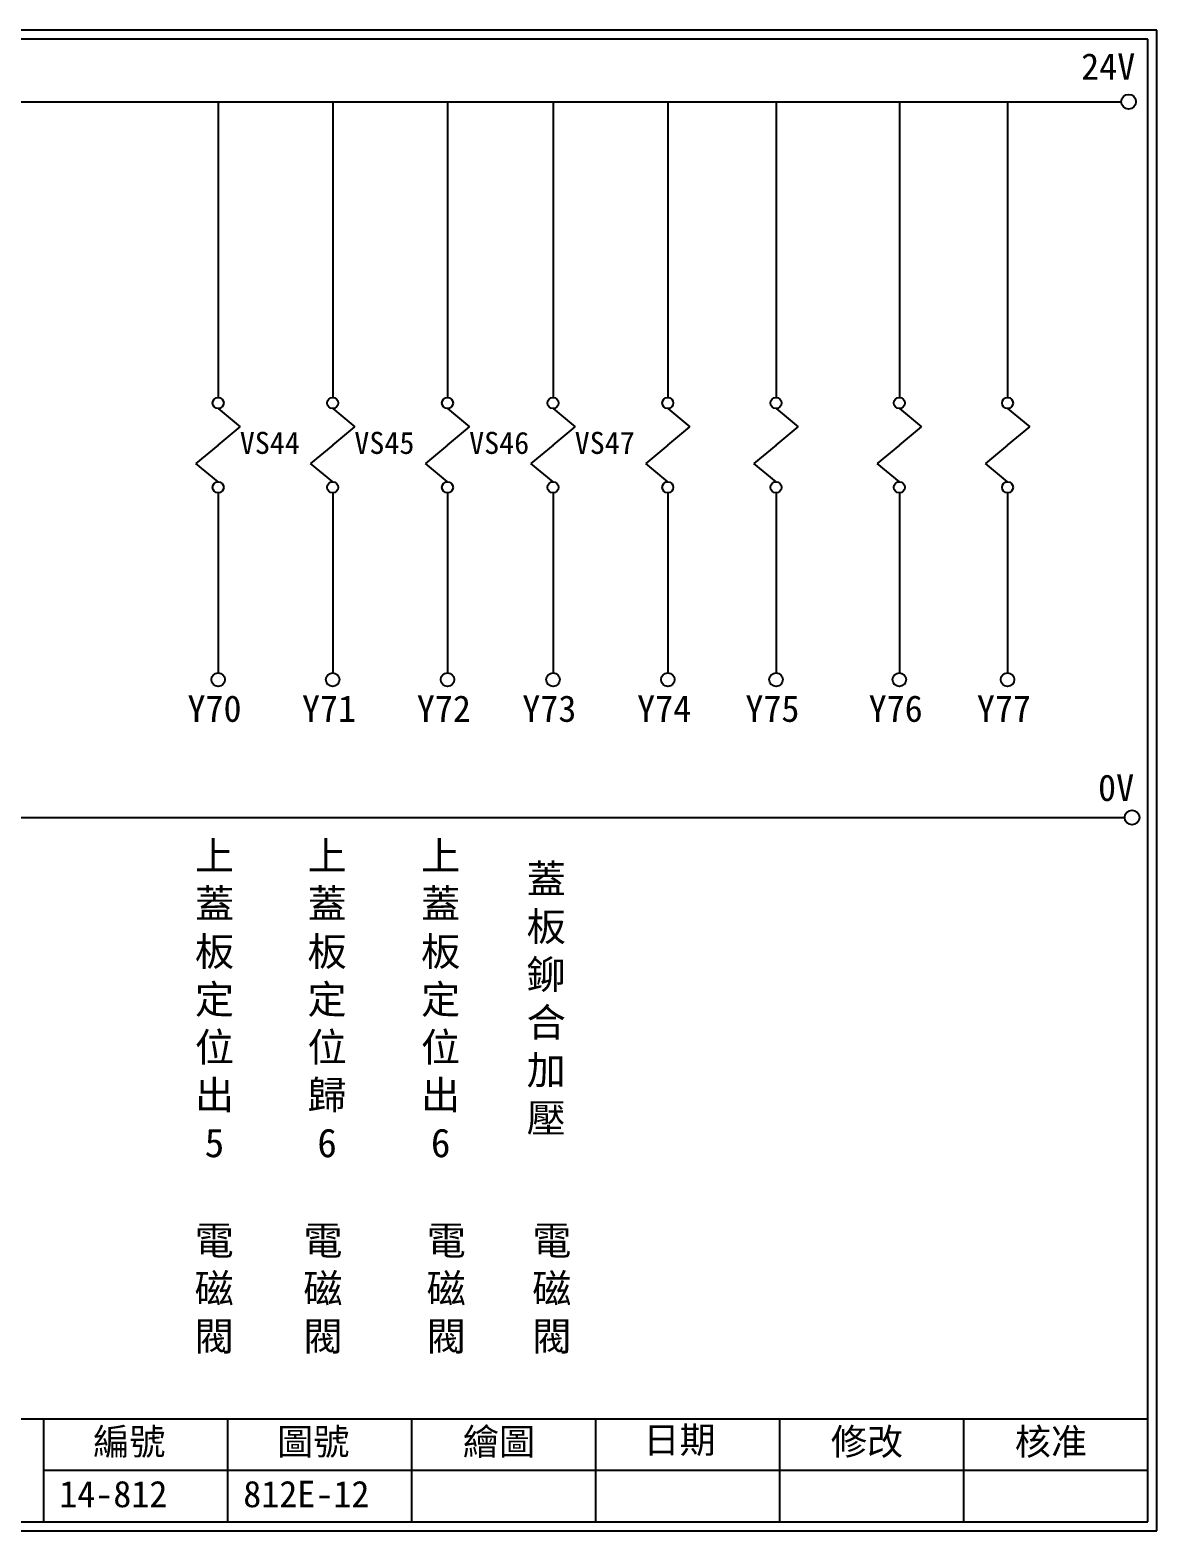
# Model space of a CAD drawing. Extents: x 889 to 1176, y 251 to 455.
# Drawn here: x 1023 to 1176.1, y 251.2 to 455.2 of the extents above; entities that cross this region are included whole.
import ezdxf

# ---------------------------------------------------------------- set-up
doc = ezdxf.new("R2010")
doc.units = 0
doc.layers.get('0').update_dxf_attribs({"linetype": 'CONTINUOUS'})
doc.layers.add('圖框層', color=7, linetype='CONTINUOUS')
doc.layers.add('標尺寸層', color=3, linetype='CONTINUOUS')
doc.styles.add('CNS', font='romanc.shx', dxfattribs={"bigfont": 'chineset.shx'})
doc.styles.add('STSL', font='kaiu.ttf')

msp = doc.modelspace()

# ---------------------------------------------------------------- linework, layer by layer
for centre in [(1172.21, 445.42), (1172.69, 348.15)]:
    msp.add_circle(centre, 1)
at = {"layer": '圖框層', "color": 7}
for p, q in [((1176.07, 455.16), (889.07, 455.16)), ((1176.07, 251.2), (1176.07, 455.16)), ((1174.82, 453.91), (890.32, 453.91)), ((1174.82, 252.44), (1174.82, 453.91)), ((890.32, 266.44), (1174.82, 266.44)), ((1024.82, 252.44), (1024.82, 266.44)), ((1049.82, 252.44), (1049.82, 266.44)), ((1074.82, 252.44), (1074.82, 266.44)), ((1099.82, 252.44), (1099.82, 266.44)), ((1124.82, 252.44), (1124.82, 266.44)), ((1149.82, 252.44), (1149.82, 266.44)), ((1024.82, 259.44), (1174.82, 259.44)), ((889.07, 251.2), (1176.07, 251.2)), ((890.32, 252.44), (1174.82, 252.44))]:
    msp.add_line(p, q, dxfattribs=at)
at = {"layer": '標尺寸層', "color": 7}
for p, q in [((893.61, 445.42), (1171.21, 445.42)), ((1048.52, 445.42), (1048.52, 405.22)), ((1064.08, 445.42), (1064.08, 405.22)), ((1079.68, 445.42), (1079.68, 405.22)), ((1094.02, 445.42), (1094.02, 405.22)), ((1109.61, 445.42), (1109.61, 405.22)), ((1124.32, 445.42), (1124.32, 405.22)), ((1141.07, 445.42), (1141.07, 405.22)), ((1155.77, 445.42), (1155.77, 405.22)), ((1048.52, 403.72), (1051.52, 401.23)), ((1064.08, 403.72), (1067.08, 401.23)), ((1079.68, 403.72), (1082.68, 401.23)), ((1094.02, 403.72), (1097.02, 401.23)), ((1109.61, 403.72), (1112.62, 401.23)), ((1124.32, 403.72), (1127.32, 401.23)), ((1141.07, 403.72), (1144.07, 401.23)), ((1155.77, 403.72), (1158.78, 401.23)), ((1048.52, 398.74), (1051.52, 401.23)), ((1064.08, 398.74), (1067.08, 401.23)), ((1079.68, 398.74), (1082.68, 401.23)), ((1094.02, 398.74), (1097.02, 401.23)), ((1109.61, 398.74), (1112.62, 401.23)), ((1124.32, 398.74), (1127.32, 401.23)), ((1141.07, 398.74), (1144.07, 401.23)), ((1155.77, 398.74), (1158.78, 401.23)), ((1048.52, 398.74), (1045.51, 396.25)), ((1064.08, 398.74), (1061.07, 396.25)), ((1079.68, 398.74), (1076.67, 396.25)), ((1094.02, 398.74), (1091.01, 396.25)), ((1109.61, 398.74), (1106.61, 396.25)), ((1124.32, 398.74), (1121.32, 396.25)), ((1141.07, 398.74), (1138.06, 396.25)), ((1155.77, 398.74), (1152.77, 396.25)), ((1048.52, 393.76), (1045.51, 396.25)), ((1064.08, 393.76), (1061.07, 396.25)), ((1079.68, 393.76), (1076.67, 396.25)), ((1094.02, 393.76), (1091.01, 396.25)), ((1109.61, 393.76), (1106.61, 396.25)), ((1124.32, 393.76), (1121.32, 396.25)), ((1141.07, 393.76), (1138.06, 396.25)), ((1155.77, 393.76), (1152.77, 396.25)), ((1048.52, 392.26), (1048.52, 367.81)), ((1064.08, 392.26), (1064.08, 367.81)), ((1079.68, 392.26), (1079.68, 367.81)), ((1094.02, 392.26), (1094.02, 367.81)), ((1109.61, 392.26), (1109.61, 367.81)), ((1124.32, 392.26), (1124.32, 367.81)), ((1141.07, 392.26), (1141.07, 367.81)), ((1155.77, 392.26), (1155.77, 367.81)), ((893.82, 348.15), (1171.69, 348.15))]:
    msp.add_line(p, q, dxfattribs=at)
for centre, radius in [((1048.52, 404.47), 0.751), ((1064.08, 404.47), 0.751), ((1079.68, 404.47), 0.751), ((1094.02, 404.47), 0.751), ((1109.61, 404.47), 0.751), ((1124.32, 404.47), 0.751), ((1141.07, 404.47), 0.751), ((1155.77, 404.47), 0.751), ((1048.52, 393.01), 0.751), ((1064.08, 393.01), 0.751), ((1079.68, 393.01), 0.751), ((1094.02, 393.01), 0.751), ((1109.61, 393.01), 0.751), ((1124.32, 393.01), 0.751), ((1141.07, 393.01), 0.751), ((1155.77, 393.01), 0.751), ((1048.52, 366.89), 0.92), ((1064.08, 366.89), 0.92), ((1079.68, 366.89), 0.92), ((1094.02, 366.89), 0.92), ((1109.61, 366.89), 0.92), ((1124.32, 366.89), 0.92), ((1141.07, 366.89), 0.92), ((1155.77, 366.89), 0.92)]:
    msp.add_circle(centre, radius, dxfattribs=at)

# ---------------------------------------------------------------- texts
at = {"layer": '圖框層', "color": 4, "style": 'STSL'}
for s, height, p in [('24V', 3.6, (1165.77, 448.41)), ('VS44', 3, (1051.46, 397.56)), ('VS45', 3, (1067.02, 397.56)), ('VS46', 3, (1082.62, 397.56)), ('VS47', 3, (1096.96, 397.56)), ('Y70 ', 3.6, (1044.35, 361.15)), ('Y71 ', 3.6, (1059.91, 361.15)), ('Y72 ', 3.6, (1075.51, 361.15)), ('Y73 ', 3.6, (1089.84, 361.15)), ('Y74 ', 3.6, (1105.44, 361.15)), ('Y75 ', 3.6, (1120.15, 361.15)), ('Y76 ', 3.6, (1136.9, 361.15)), ('Y77 ', 3.6, (1151.6, 361.15)), ('0V', 3.6, (1168.07, 350.4)), ('編號', 3.6, (1031.54, 261.53)), ('圖號', 3.6, (1056.54, 261.53)), ('繪圖', 3.6, (1081.76, 261.53)), ('日期', 3.6, (1106.29, 261.78)), ('修改', 3.6, (1131.76, 261.53)), ('核准', 3.6, (1156.76, 261.53)), ('14-812', 3.6, (1026.93, 254.42)), ('812E-12', 3.6, (1051.93, 254.42))]:
    msp.add_text(s, height=height, dxfattribs=at).set_placement(p)
at = {"layer": '標尺寸層', "color": 7, "char_height": 3.9, "attachment_point": 5, "style": 'CNS'}
for s, insert, width in [('{\\fDFKai-SB|b0|i0|c136|p65;上蓋板\\P定位出5}', (1048.02, 323.41), 2.8481), ('{\\fDFKai-SB|b0|i0|c136|p65;上蓋板\\P定位歸6}', (1063.32, 323.41), 2.8481), ('{\\fDFKai-SB|b0|i0|c136|p65;上蓋板\\P定位出6}', (1078.75, 323.41), 2.8481), ('{\\fDFKai-SB|b0|i0|c136|p65;蓋板\\P鉚合加壓}', (1093.09, 323.41), 2.8481), ('{\\fDFKai-SB|b0|i0|c136|p65;電磁閥}', (1047.98, 283.94), 8.6627), ('{\\fDFKai-SB|b0|i0|c136|p65;電磁閥}', (1062.76, 283.94), 8.6627), ('{\\fDFKai-SB|b0|i0|c136|p65;電磁閥}', (1079.51, 283.94), 8.6627), ('{\\fDFKai-SB|b0|i0|c136|p65;電磁閥}', (1093.85, 283.94), 8.6627)]:
    msp.add_mtext(s, dxfattribs=dict(at, insert=insert, width=width))

doc.saveas('drawing.dxf')
